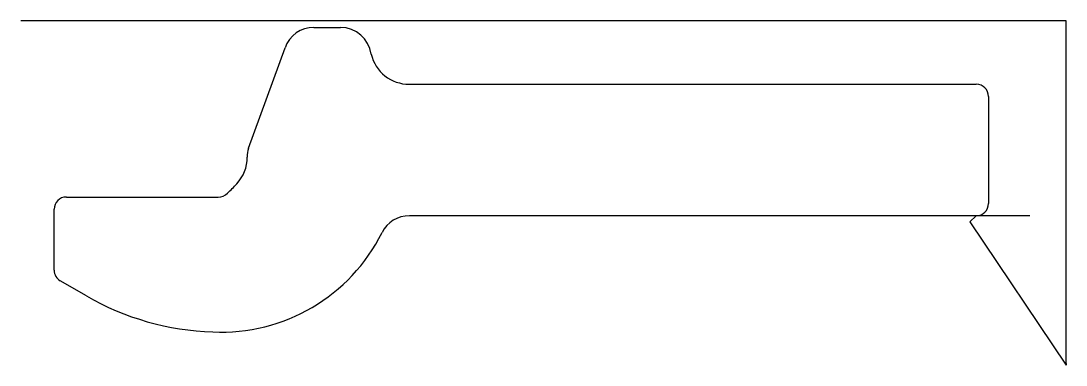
# Model space of a CAD drawing. Header units: metres. Extents: x 0 to 597, y 0 to 197.
import ezdxf

# ---------------------------------------------------------------- set-up
doc = ezdxf.new("R2010")
doc.units = ezdxf.units.M

msp = doc.modelspace()

# ---------------------------------------------------------------- linework, layer by layer
at = {"layer": 'TOOL_0'}
for p, q in [((0.999, 196.848), (-0.001, 196.848)), ((597.092, 196.848), (0.999, 196.848)), ((167.419, 193.115), (182.609, 193.115)), ((597.092, 0.999), (597.092, 196.848)), ((130.054, 124.051), (150.872, 181.51)), ((221.899, 160.615), (545.799, 160.615)), ((552.799, 153.615), (552.799, 92.415)), ((26, 96.115), (112.758, 96.115)), ((19, 54.229), (19, 89.115)), ((545.8, 85.417), (221.9, 85.417)), ((545.799, 85.415), (542.084, 81.957)), ((576.309, 85.417), (545.8, 85.417)), ((542.084, 81.957), (597.092, -0.001)), ((37.379, 39.577), (22.5, 48.167)), ((597.092, -0.001), (597.092, 0.999)), ((597.092, 0.999), (597.092, -0.001)), ((597.092, -0.001), (597.092, 0.999))]:
    msp.add_line(p, q, dxfattribs=at)
for centre, radius, start, end in [((167.419, 175.515), 17.6, 90, 160.084481), ((182.575, 175.425), 17.69, 8.032541, 89.889878), ((221.9, 183.015), 22.401, 193.20742, 269.997442), ((545.799, 153.615), 7, 0, 90), ((142.732, 119.562), 13.45, 160.502069, 182.9492), ((106.9, 118.87), 22.4, 317.366367, 0), ((-10.337, 231.359), 184.872, 313.95921, 316.327278), ((26, 89.115), 7, 90, 180), ((112.734, 103.573), 7.458, 270.184378, 314.815316), ((545.799, 92.415), 7, 270, 0), ((221.9, 68.017), 17.4, 90, 153.524779), ((114.38, 121.627), 102.744, 267.32955, 333.494553), ((26, 54.229), 7, 180, 239.999272), ((114.531, 173.285), 154.37, 240.014255, 268.166905)]:
    msp.add_arc(centre, radius, start, end, dxfattribs=at)

doc.saveas('drawing.dxf')
